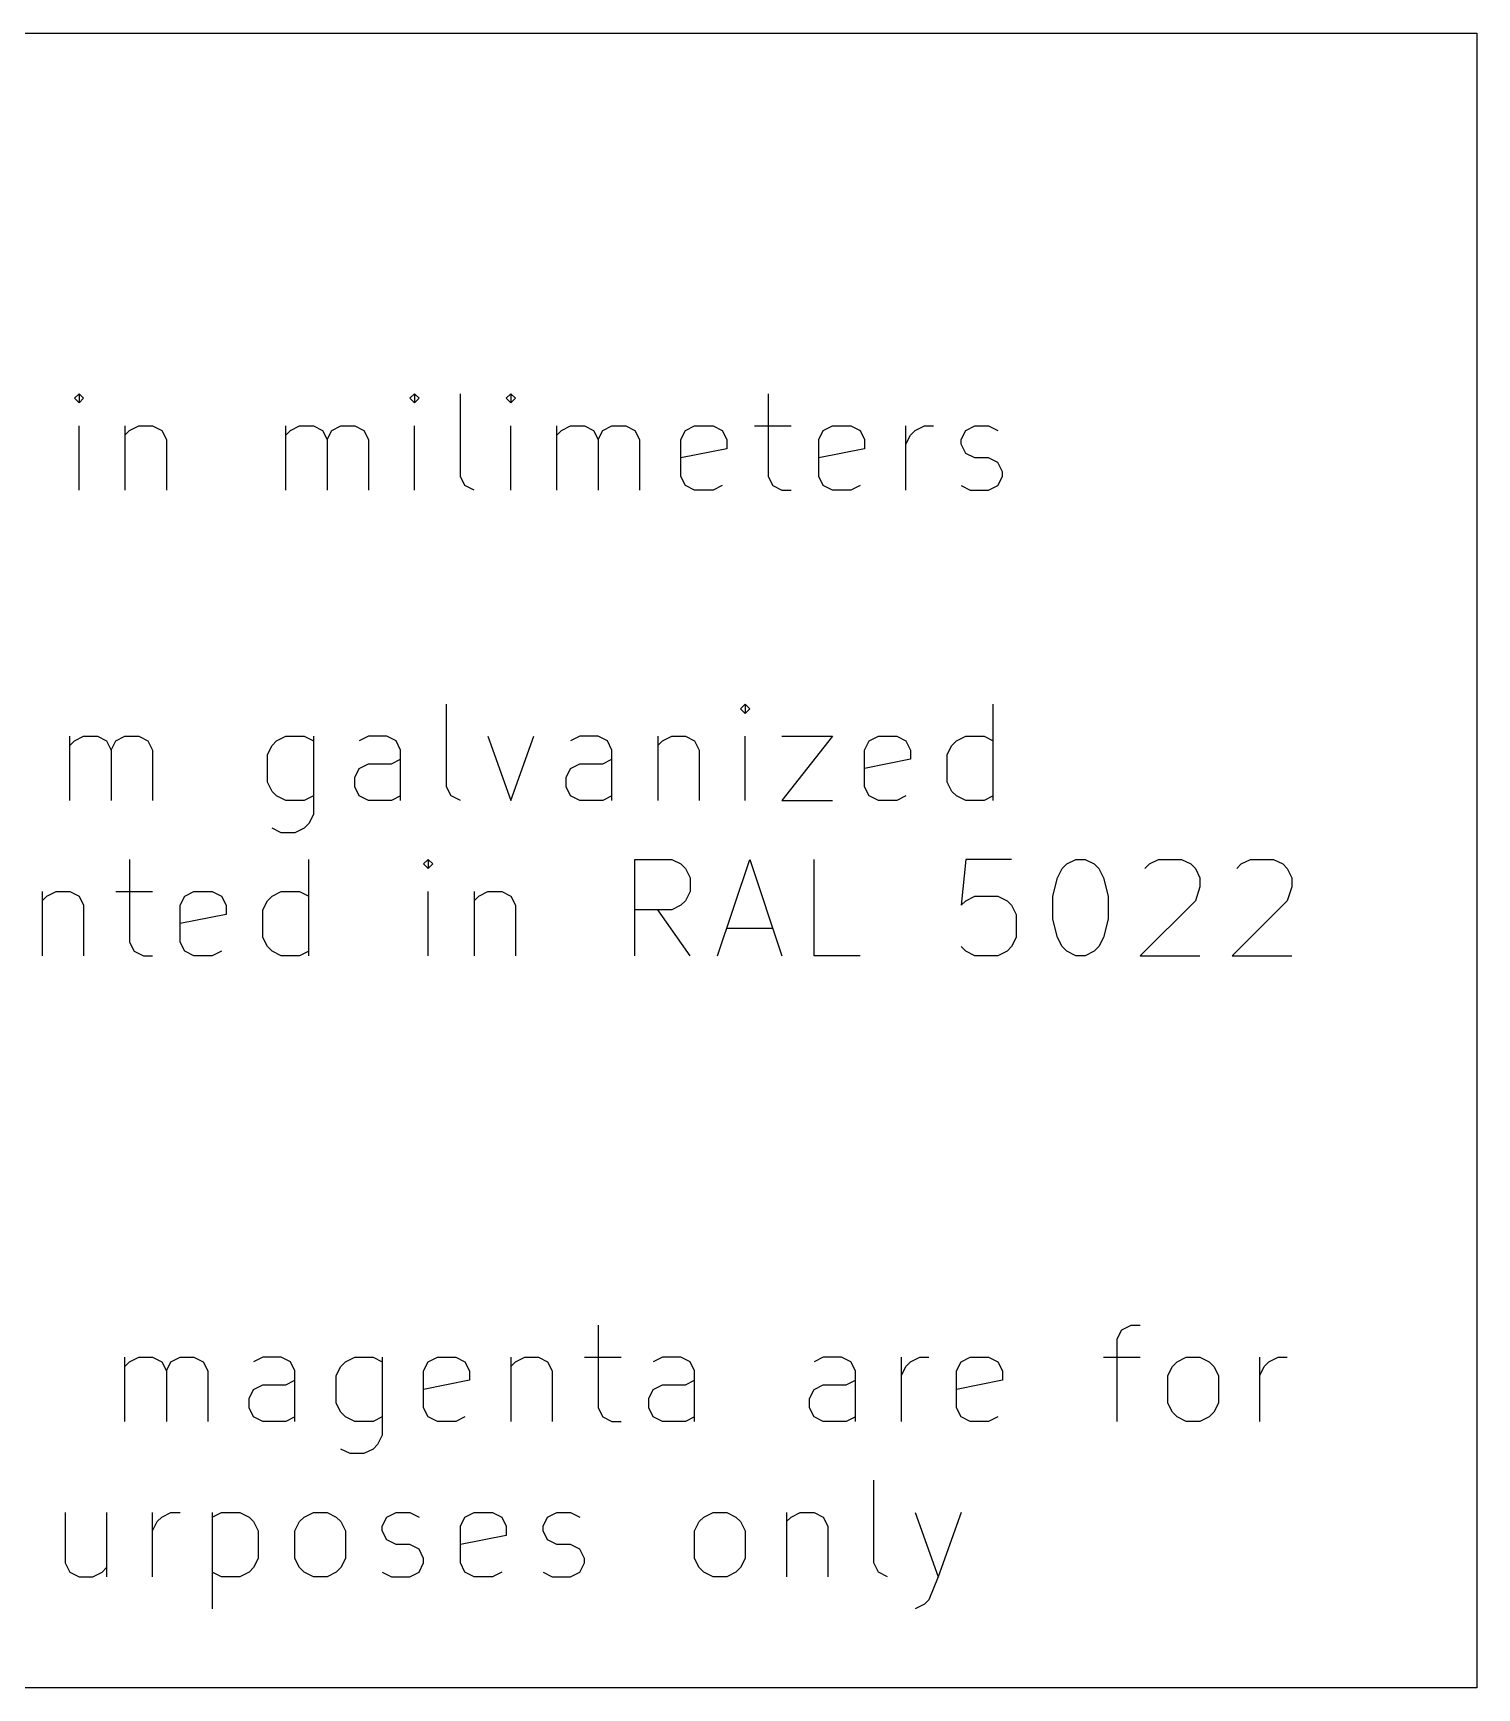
# Model space of a CAD drawing. Extents: x 111 to 500, y -217 to 4.
# Drawn here: x 135.19 to 165.12, y -41.77 to -7.45 of the extents above; entities that cross this region are included whole.
import ezdxf

# ---------------------------------------------------------------- set-up
doc = ezdxf.new("R2010")
doc.units = 0
doc.layers.add('BLACK', color=7, linetype='CONTINUOUS')

msp = doc.modelspace()

# ---------------------------------------------------------------- linework, layer by layer
at = {"layer": 'BLACK', "linetype": 'CONTINUOUS'}
for p, q in [((111, -7.45), (165.125, -7.45)), ((165.125, -7.45), (165.125, -41.775)), ((136.146425, -14.929714), (136.051187, -15.024952)), ((136.051187, -15.024952), (136.146425, -15.12019)), ((136.241663, -15.024952), (136.146425, -14.929714)), ((136.146425, -14.929714), (136.146425, -15.12019)), ((136.146425, -15.12019), (136.241663, -15.024952)), ((143.098807, -14.929714), (143.003569, -15.024952)), ((143.003569, -15.024952), (143.098807, -15.12019)), ((143.194045, -15.024952), (143.098807, -14.929714)), ((143.098807, -14.929714), (143.098807, -15.12019)), ((143.098807, -15.12019), (143.194045, -15.024952)), ((144.051188, -16.643999), (144.051188, -14.929714)), ((145.098807, -14.929714), (145.003569, -15.024952)), ((145.003569, -15.024952), (145.098807, -15.12019)), ((145.194045, -15.024952), (145.098807, -14.929714)), ((145.098807, -14.929714), (145.098807, -15.12019)), ((145.098807, -15.12019), (145.194045, -15.024952)), ((150.432141, -14.929714), (150.432141, -16.643999)), ((136.146425, -16.929714), (136.146425, -15.59638)), ((137.098806, -15.59638), (137.098806, -16.929714)), ((137.098806, -15.786856), (137.194044, -15.691618)), ((137.194044, -15.691618), (137.38452, -15.59638)), ((137.38452, -15.59638), (137.670235, -15.59638)), ((137.670235, -15.59638), (137.860711, -15.691618)), ((137.860711, -15.691618), (137.955949, -15.882095)), ((140.43214, -16.929714), (140.43214, -15.59638)), ((140.43214, -15.786856), (140.527378, -15.691618)), ((140.527378, -15.691618), (140.717854, -15.59638)), ((140.717854, -15.59638), (141.003569, -15.59638)), ((141.003569, -15.59638), (141.194045, -15.691618)), ((141.194045, -15.691618), (141.289283, -15.882095)), ((141.289283, -15.882095), (141.384521, -15.691618)), ((141.384521, -15.691618), (141.574997, -15.59638)), ((141.574997, -15.59638), (141.860711, -15.59638)), ((141.860711, -15.59638), (142.051188, -15.691618)), ((142.051188, -15.691618), (142.146426, -15.882095)), ((143.098807, -16.929714), (143.098807, -15.59638)), ((145.098807, -16.929714), (145.098807, -15.59638)), ((146.051188, -16.929714), (146.051188, -15.59638)), ((146.051188, -15.786856), (146.146426, -15.691618)), ((146.146426, -15.691618), (146.336902, -15.59638)), ((146.336902, -15.59638), (146.622617, -15.59638)), ((146.622617, -15.59638), (146.813093, -15.691618)), ((146.813093, -15.691618), (146.908331, -15.882095)), ((146.908331, -15.882095), (147.003569, -15.691618)), ((147.003569, -15.691618), (147.194045, -15.59638)), ((147.194045, -15.59638), (147.479759, -15.59638)), ((147.479759, -15.59638), (147.670236, -15.691618)), ((147.670236, -15.691618), (147.765474, -15.882095)), ((148.622617, -15.882095), (148.717855, -15.691618)), ((148.717855, -15.691618), (148.908331, -15.59638)), ((148.908331, -15.59638), (149.289284, -15.59638)), ((149.289284, -15.59638), (149.47976, -15.691618)), ((149.47976, -15.691618), (149.574998, -15.882095)), ((150.146427, -15.59638), (150.908331, -15.59638)), ((151.47976, -15.882095), (151.574998, -15.691618)), ((151.574998, -15.691618), (151.765474, -15.59638)), ((151.765474, -15.59638), (152.146427, -15.59638)), ((152.146427, -15.59638), (152.336903, -15.691618)), ((152.336903, -15.691618), (152.432141, -15.882095)), ((153.289284, -16.929714), (153.289284, -15.59638)), ((153.289284, -15.977333), (153.384522, -15.786856)), ((153.384522, -15.786856), (153.47976, -15.691618)), ((153.47976, -15.691618), (153.670236, -15.59638)), ((153.670236, -15.59638), (153.860713, -15.59638)), ((154.432141, -15.882095), (154.527379, -15.691618)), ((154.527379, -15.691618), (154.717855, -15.59638)), ((154.717855, -15.59638), (155.003569, -15.59638)), ((155.003569, -15.59638), (155.194046, -15.691618)), ((137.955949, -15.882095), (137.955949, -16.929714)), ((141.289283, -15.882095), (141.289283, -16.929714)), ((142.146426, -15.882095), (142.146426, -16.929714)), ((146.908331, -15.882095), (146.908331, -16.929714)), ((147.765474, -15.882095), (147.765474, -16.929714)), ((148.622617, -16.643999), (148.622617, -15.882095)), ((149.574998, -16.072571), (148.622617, -16.263047)), ((149.574998, -15.882095), (149.574998, -16.072571)), ((151.47976, -16.643999), (151.47976, -15.882095)), ((152.432141, -16.072571), (151.47976, -16.263047)), ((152.432141, -15.882095), (152.432141, -16.072571)), ((154.432141, -15.977333), (154.432141, -15.882095)), ((154.527379, -16.167809), (154.432141, -15.977333)), ((154.717855, -16.263047), (154.527379, -16.167809)), ((155.003569, -16.263047), (154.717855, -16.263047)), ((155.194046, -16.358285), (155.003569, -16.263047)), ((155.289284, -16.548761), (155.194046, -16.358285)), ((144.146426, -16.834476), (144.051188, -16.643999)), ((148.717855, -16.834476), (148.622617, -16.643999)), ((150.432141, -16.643999), (150.527379, -16.834476)), ((151.574998, -16.834476), (151.47976, -16.643999)), ((155.194046, -16.834476), (155.289284, -16.643999)), ((155.289284, -16.643999), (155.289284, -16.548761)), ((144.336902, -16.929714), (144.146426, -16.834476)), ((148.908331, -16.929714), (148.717855, -16.834476)), ((149.289284, -16.929714), (148.908331, -16.929714)), ((149.47976, -16.834476), (149.289284, -16.929714)), ((150.527379, -16.834476), (150.717855, -16.929714)), ((150.717855, -16.929714), (150.908331, -16.929714)), ((151.765474, -16.929714), (151.574998, -16.834476)), ((152.146427, -16.929714), (151.765474, -16.929714)), ((152.336903, -16.834476), (152.146427, -16.929714)), ((154.432141, -16.834476), (154.622617, -16.929714)), ((154.622617, -16.929714), (155.003569, -16.929714)), ((155.003569, -16.929714), (155.194046, -16.834476)), ((143.765472, -23.083775), (143.765472, -21.36949)), ((149.955949, -21.36949), (149.860711, -21.464728)), ((149.860711, -21.464728), (149.955949, -21.559966)), ((150.051187, -21.464728), (149.955949, -21.36949)), ((149.955949, -21.36949), (149.955949, -21.559966)), ((149.955949, -21.559966), (150.051187, -21.464728)), ((155.098807, -23.36949), (155.098807, -21.36949)), ((135.955947, -23.36949), (135.955947, -22.036156)), ((135.955947, -22.226632), (136.051185, -22.131394)), ((136.051185, -22.131394), (136.241661, -22.036156)), ((136.241661, -22.036156), (136.527376, -22.036156)), ((136.527376, -22.036156), (136.717852, -22.131394)), ((136.717852, -22.131394), (136.81309, -22.321871)), ((136.81309, -22.321871), (136.908328, -22.131394)), ((136.908328, -22.131394), (137.098804, -22.036156)), ((137.098804, -22.036156), (137.384518, -22.036156)), ((137.384518, -22.036156), (137.574995, -22.131394)), ((137.574995, -22.131394), (137.670233, -22.321871)), ((140.051186, -22.417109), (140.146424, -22.226632)), ((140.146424, -22.226632), (140.241662, -22.131394)), ((140.241662, -22.131394), (140.432138, -22.036156)), ((140.432138, -22.036156), (140.813091, -22.036156)), ((140.813091, -22.036156), (141.003567, -22.131394)), ((141.003567, -22.036156), (141.003567, -23.655204)), ((142.146424, -22.036156), (141.955948, -22.131394)), ((142.527377, -22.036156), (142.146424, -22.036156)), ((142.717853, -22.131394), (142.527377, -22.036156)), ((142.813091, -22.321871), (142.717853, -22.131394)), ((144.622615, -22.036156), (145.098805, -23.36949)), ((145.098805, -23.36949), (145.574996, -22.036156)), ((146.527377, -22.036156), (146.336901, -22.131394)), ((146.90833, -22.036156), (146.527377, -22.036156)), ((147.098806, -22.131394), (146.90833, -22.036156)), ((147.194044, -22.321871), (147.098806, -22.131394)), ((148.146425, -22.036156), (148.146425, -23.36949)), ((148.146425, -22.226632), (148.241663, -22.131394)), ((148.241663, -22.131394), (148.432139, -22.036156)), ((148.432139, -22.036156), (148.717854, -22.036156)), ((148.717854, -22.036156), (148.90833, -22.131394)), ((148.90833, -22.131394), (149.003568, -22.321871)), ((149.955949, -23.36949), (149.955949, -22.036156)), ((150.717854, -22.036156), (151.765473, -22.036156)), ((151.765473, -22.036156), (150.717854, -23.36949)), ((152.43214, -22.321871), (152.527378, -22.131394)), ((152.527378, -22.131394), (152.717854, -22.036156)), ((152.717854, -22.036156), (153.098807, -22.036156)), ((153.098807, -22.036156), (153.289283, -22.131394)), ((153.289283, -22.131394), (153.384521, -22.321871)), ((154.146426, -22.417109), (154.241664, -22.226632)), ((154.241664, -22.226632), (154.336902, -22.131394)), ((154.336902, -22.131394), (154.527378, -22.036156)), ((154.527378, -22.036156), (154.908331, -22.036156)), ((154.908331, -22.036156), (155.098807, -22.131394)), ((136.81309, -22.321871), (136.81309, -23.36949)), ((137.670233, -22.321871), (137.670233, -23.36949)), ((140.051186, -22.988537), (140.051186, -22.417109)), ((141.955948, -22.702823), (142.146424, -22.607585)), ((142.146424, -22.607585), (142.622615, -22.607585)), ((142.622615, -22.607585), (142.813091, -22.512347)), ((142.813091, -23.36949), (142.813091, -22.321871)), ((146.336901, -22.702823), (146.527377, -22.607585)), ((146.527377, -22.607585), (147.003568, -22.607585)), ((147.003568, -22.607585), (147.194044, -22.512347)), ((147.194044, -23.36949), (147.194044, -22.321871)), ((149.003568, -22.321871), (149.003568, -23.36949)), ((152.43214, -23.083775), (152.43214, -22.321871)), ((153.384521, -22.512347), (152.43214, -22.702823)), ((153.384521, -22.321871), (153.384521, -22.512347)), ((154.146426, -22.988537), (154.146426, -22.417109)), ((140.146424, -23.179013), (140.051186, -22.988537)), ((141.86071, -22.893299), (141.955948, -22.702823)), ((141.86071, -23.083775), (141.86071, -22.893299)), ((146.241663, -22.893299), (146.336901, -22.702823)), ((146.241663, -23.083775), (146.241663, -22.893299)), ((154.241664, -23.179013), (154.146426, -22.988537)), ((140.241662, -23.274252), (140.146424, -23.179013)), ((140.432138, -23.36949), (140.241662, -23.274252)), ((141.003567, -23.274252), (140.813091, -23.36949)), ((141.955948, -23.274252), (141.86071, -23.083775)), ((142.146424, -23.36949), (141.955948, -23.274252)), ((142.813091, -23.274252), (142.622615, -23.36949)), ((143.86071, -23.274252), (143.765472, -23.083775)), ((144.051186, -23.36949), (143.86071, -23.274252)), ((146.336901, -23.274252), (146.241663, -23.083775)), ((146.527377, -23.36949), (146.336901, -23.274252)), ((147.194044, -23.274252), (147.003568, -23.36949)), ((152.527378, -23.274252), (152.43214, -23.083775)), ((152.717854, -23.36949), (152.527378, -23.274252)), ((153.289283, -23.274252), (153.098807, -23.36949)), ((154.336902, -23.274252), (154.241664, -23.179013)), ((154.527378, -23.36949), (154.336902, -23.274252)), ((155.098807, -23.274252), (154.908331, -23.36949)), ((140.813091, -23.36949), (140.432138, -23.36949)), ((141.003567, -23.655204), (140.908329, -23.84568)), ((142.622615, -23.36949), (142.146424, -23.36949)), ((147.003568, -23.36949), (146.527377, -23.36949)), ((150.717854, -23.36949), (151.765473, -23.36949)), ((153.098807, -23.36949), (152.717854, -23.36949)), ((154.908331, -23.36949), (154.527378, -23.36949)), ((140.3369, -24.036156), (140.146424, -23.940918)), ((140.813091, -23.940918), (140.622614, -24.036156)), ((140.908329, -23.84568), (140.813091, -23.940918)), ((140.622614, -24.036156), (140.3369, -24.036156)), ((137.194044, -24.589378), (137.194044, -26.303663)), ((140.90833, -26.589378), (140.90833, -24.589378)), ((143.384521, -24.589378), (143.289283, -24.684616)), ((143.289283, -24.684616), (143.384521, -24.779854)), ((143.479759, -24.684616), (143.384521, -24.589378)), ((143.384521, -24.589378), (143.384521, -24.779854)), ((143.384521, -24.779854), (143.479759, -24.684616)), ((147.670236, -26.589378), (147.670236, -24.589378)), ((147.670236, -24.589378), (148.432141, -24.589378)), ((148.432141, -24.589378), (148.622617, -24.684616)), ((148.622617, -24.684616), (148.717855, -24.779854)), ((149.384522, -26.589378), (150.051188, -24.589378)), ((150.051188, -24.589378), (150.717855, -26.589378)), ((151.384522, -26.589378), (151.384522, -24.589378)), ((154.52738, -24.589378), (154.432142, -25.541759)), ((155.479761, -24.589378), (154.52738, -24.589378)), ((156.52738, -24.779854), (156.622618, -24.684616)), ((156.622618, -24.684616), (156.813094, -24.589378)), ((156.813094, -24.589378), (157.003571, -24.589378)), ((157.003571, -24.589378), (157.194047, -24.684616)), ((157.194047, -24.684616), (157.289285, -24.779854)), ((158.241666, -24.779854), (158.336904, -24.684616)), ((158.336904, -24.684616), (158.52738, -24.589378)), ((158.52738, -24.589378), (159.003571, -24.589378)), ((159.003571, -24.589378), (159.194047, -24.684616)), ((159.194047, -24.684616), (159.289285, -24.779854)), ((160.146428, -24.779854), (160.241666, -24.684616)), ((160.241666, -24.684616), (160.432142, -24.589378)), ((160.432142, -24.589378), (160.908333, -24.589378)), ((160.908333, -24.589378), (161.098809, -24.684616)), ((161.098809, -24.684616), (161.194047, -24.779854)), ((148.717855, -24.779854), (148.813093, -24.97033)), ((148.813093, -24.97033), (148.813093, -25.256044)), ((156.336904, -25.351282), (156.432142, -24.97033)), ((156.432142, -24.97033), (156.52738, -24.779854)), ((157.289285, -24.779854), (157.384523, -24.97033)), ((157.384523, -24.97033), (157.479761, -25.351282)), ((159.289285, -24.779854), (159.384523, -24.97033)), ((159.384523, -24.97033), (159.384523, -25.160806)), ((161.194047, -24.779854), (161.289285, -24.97033)), ((161.289285, -24.97033), (161.289285, -25.160806)), ((135.38452, -25.256044), (135.38452, -26.589378)), ((135.38452, -25.44652), (135.479758, -25.351282)), ((135.479758, -25.351282), (135.670234, -25.256044)), ((135.670234, -25.256044), (135.955949, -25.256044)), ((135.955949, -25.256044), (136.146425, -25.351282)), ((136.146425, -25.351282), (136.241663, -25.541759)), ((136.90833, -25.256044), (137.670234, -25.256044)), ((138.241663, -25.541759), (138.336901, -25.351282)), ((138.336901, -25.351282), (138.527377, -25.256044)), ((138.527377, -25.256044), (138.90833, -25.256044)), ((138.90833, -25.256044), (139.098806, -25.351282)), ((139.098806, -25.351282), (139.194044, -25.541759)), ((140.051187, -25.44652), (140.146425, -25.351282)), ((140.146425, -25.351282), (140.336901, -25.256044)), ((140.336901, -25.256044), (140.717854, -25.256044)), ((140.717854, -25.256044), (140.90833, -25.351282)), ((143.384521, -26.589378), (143.384521, -25.256044)), ((144.336902, -25.256044), (144.336902, -26.589378)), ((144.336902, -25.44652), (144.43214, -25.351282)), ((144.43214, -25.351282), (144.622616, -25.256044)), ((144.622616, -25.256044), (144.908331, -25.256044)), ((144.908331, -25.256044), (145.098807, -25.351282)), ((145.098807, -25.351282), (145.194045, -25.541759)), ((148.813093, -25.256044), (148.717855, -25.44652)), ((154.52738, -25.44652), (154.717856, -25.351282)), ((154.717856, -25.351282), (155.194047, -25.351282)), ((155.194047, -25.351282), (155.384523, -25.44652)), ((156.336904, -25.827473), (156.336904, -25.351282)), ((157.479761, -25.351282), (157.479761, -25.827473)), ((159.384523, -25.160806), (159.289285, -25.44652)), ((161.289285, -25.160806), (161.194047, -25.44652)), ((136.241663, -25.541759), (136.241663, -26.589378)), ((138.241663, -26.303663), (138.241663, -25.541759)), ((139.194044, -25.732235), (138.241663, -25.922711)), ((139.194044, -25.541759), (139.194044, -25.732235)), ((139.955949, -25.636997), (140.051187, -25.44652)), ((139.955949, -26.208425), (139.955949, -25.636997)), ((145.194045, -25.541759), (145.194045, -26.589378)), ((148.432141, -25.636997), (147.670236, -25.636997)), ((148.813093, -26.589378), (148.146426, -25.636997)), ((148.622617, -25.541759), (148.432141, -25.636997)), ((148.717855, -25.44652), (148.622617, -25.541759)), ((154.432142, -25.541759), (154.52738, -25.44652)), ((155.384523, -25.44652), (155.479761, -25.541759)), ((155.479761, -25.541759), (155.574999, -25.732235)), ((155.574999, -25.732235), (155.574999, -26.208425)), ((159.289285, -25.44652), (158.146428, -26.589378)), ((161.194047, -25.44652), (160.05119, -26.589378)), ((149.574998, -26.017949), (150.527379, -26.017949)), ((156.432142, -26.208425), (156.336904, -25.827473)), ((157.479761, -25.827473), (157.384523, -26.208425)), ((137.194044, -26.303663), (137.289282, -26.49414)), ((138.336901, -26.49414), (138.241663, -26.303663)), ((140.051187, -26.398901), (139.955949, -26.208425)), ((140.146425, -26.49414), (140.051187, -26.398901)), ((154.52738, -26.49414), (154.432142, -26.398901)), ((155.479761, -26.398901), (155.384523, -26.49414)), ((155.574999, -26.208425), (155.479761, -26.398901)), ((156.52738, -26.398901), (156.432142, -26.208425)), ((156.622618, -26.49414), (156.52738, -26.398901)), ((157.289285, -26.398901), (157.194047, -26.49414)), ((157.384523, -26.208425), (157.289285, -26.398901)), ((137.289282, -26.49414), (137.479758, -26.589378)), ((137.479758, -26.589378), (137.670234, -26.589378)), ((138.527377, -26.589378), (138.336901, -26.49414)), ((138.90833, -26.589378), (138.527377, -26.589378)), ((139.098806, -26.49414), (138.90833, -26.589378)), ((140.336901, -26.589378), (140.146425, -26.49414)), ((140.717854, -26.589378), (140.336901, -26.589378)), ((140.90833, -26.49414), (140.717854, -26.589378)), ((152.336903, -26.589378), (151.384522, -26.589378)), ((154.717856, -26.589378), (154.52738, -26.49414)), ((155.194047, -26.589378), (154.717856, -26.589378)), ((155.384523, -26.49414), (155.194047, -26.589378)), ((156.813094, -26.589378), (156.622618, -26.49414)), ((157.003571, -26.589378), (156.813094, -26.589378)), ((157.194047, -26.49414), (157.003571, -26.589378)), ((158.146428, -26.589378), (159.384523, -26.589378)), ((160.05119, -26.589378), (161.289285, -26.589378)), ((146.908331, -34.249042), (146.908331, -35.963327)), ((157.765475, -34.34428), (157.955951, -34.249042)), ((157.955951, -34.249042), (158.146427, -34.249042)), ((157.670237, -34.534756), (157.765475, -34.34428)), ((157.670237, -36.249042), (157.670237, -34.534756)), ((137.098806, -36.249042), (137.098806, -34.915708)), ((137.098806, -35.106184), (137.194044, -35.010946)), ((137.194044, -35.010946), (137.38452, -34.915708)), ((137.38452, -34.915708), (137.670235, -34.915708)), ((137.670235, -34.915708), (137.860711, -35.010946)), ((137.860711, -35.010946), (137.955949, -35.201423)), ((137.955949, -35.201423), (138.051187, -35.010946)), ((138.051187, -35.010946), (138.241663, -34.915708)), ((138.241663, -34.915708), (138.527377, -34.915708)), ((138.527377, -34.915708), (138.717854, -35.010946)), ((138.717854, -35.010946), (138.813092, -35.201423)), ((139.955949, -34.915708), (139.765473, -35.010946)), ((140.336902, -34.915708), (139.955949, -34.915708)), ((140.527378, -35.010946), (140.336902, -34.915708)), ((140.622616, -35.201423), (140.527378, -35.010946)), ((141.574997, -35.106184), (141.670235, -35.010946)), ((141.670235, -35.010946), (141.860711, -34.915708)), ((141.860711, -34.915708), (142.241664, -34.915708)), ((142.241664, -34.915708), (142.43214, -35.010946)), ((142.43214, -34.915708), (142.43214, -36.534756)), ((143.289283, -35.201423), (143.384521, -35.010946)), ((143.384521, -35.010946), (143.574997, -34.915708)), ((143.574997, -34.915708), (143.95595, -34.915708)), ((143.95595, -34.915708), (144.146426, -35.010946)), ((144.146426, -35.010946), (144.241664, -35.201423)), ((145.098807, -34.915708), (145.098807, -36.249042)), ((145.098807, -35.106184), (145.194045, -35.010946)), ((145.194045, -35.010946), (145.384521, -34.915708)), ((145.384521, -34.915708), (145.670236, -34.915708)), ((145.670236, -34.915708), (145.860712, -35.010946)), ((145.860712, -35.010946), (145.95595, -35.201423)), ((146.622617, -34.915708), (147.384521, -34.915708)), ((148.241664, -34.915708), (148.051188, -35.010946)), ((148.622617, -34.915708), (148.241664, -34.915708)), ((148.813093, -35.010946), (148.622617, -34.915708)), ((148.908331, -35.201423), (148.813093, -35.010946)), ((151.574998, -34.915708), (151.384522, -35.010946)), ((151.955951, -34.915708), (151.574998, -34.915708)), ((152.146427, -35.010946), (151.955951, -34.915708)), ((152.241665, -35.201423), (152.146427, -35.010946)), ((153.194046, -36.249042), (153.194046, -34.915708)), ((153.289284, -35.106184), (153.384522, -35.010946)), ((153.384522, -35.010946), (153.574998, -34.915708)), ((153.574998, -34.915708), (153.765475, -34.915708)), ((154.336903, -35.201423), (154.432141, -35.010946)), ((154.432141, -35.010946), (154.622617, -34.915708)), ((154.622617, -34.915708), (155.00357, -34.915708)), ((155.00357, -34.915708), (155.194046, -35.010946)), ((155.194046, -35.010946), (155.289284, -35.201423)), ((157.384523, -34.915708), (158.146427, -34.915708)), ((158.813094, -35.106184), (158.908332, -35.010946)), ((158.908332, -35.010946), (159.098808, -34.915708)), ((159.098808, -34.915708), (159.384523, -34.915708)), ((159.384523, -34.915708), (159.574999, -35.010946)), ((159.574999, -35.010946), (159.670237, -35.106184)), ((160.622618, -36.249042), (160.622618, -34.915708)), ((160.717856, -35.106184), (160.813094, -35.010946)), ((160.813094, -35.010946), (161.00357, -34.915708)), ((161.00357, -34.915708), (161.194047, -34.915708)), ((137.955949, -35.201423), (137.955949, -36.249042)), ((138.813092, -35.201423), (138.813092, -36.249042)), ((140.622616, -36.249042), (140.622616, -35.201423)), ((141.479759, -35.296661), (141.574997, -35.106184)), ((141.479759, -35.868089), (141.479759, -35.296661)), ((143.289283, -35.963327), (143.289283, -35.201423)), ((144.241664, -35.201423), (144.241664, -35.391899)), ((145.95595, -35.201423), (145.95595, -36.249042)), ((148.908331, -36.249042), (148.908331, -35.201423)), ((152.241665, -36.249042), (152.241665, -35.201423)), ((153.194046, -35.296661), (153.289284, -35.106184)), ((154.336903, -35.963327), (154.336903, -35.201423)), ((155.289284, -35.201423), (155.289284, -35.391899)), ((158.717856, -35.296661), (158.813094, -35.106184)), ((158.717856, -35.868089), (158.717856, -35.296661)), ((159.670237, -35.106184), (159.765475, -35.296661)), ((159.765475, -35.296661), (159.765475, -35.868089)), ((160.622618, -35.296661), (160.717856, -35.106184)), ((139.670235, -35.772851), (139.765473, -35.582375)), ((139.765473, -35.582375), (139.955949, -35.487137)), ((139.955949, -35.487137), (140.43214, -35.487137)), ((140.43214, -35.487137), (140.622616, -35.391899)), ((144.241664, -35.391899), (143.289283, -35.582375)), ((147.95595, -35.772851), (148.051188, -35.582375)), ((148.051188, -35.582375), (148.241664, -35.487137)), ((148.241664, -35.487137), (148.717855, -35.487137)), ((148.717855, -35.487137), (148.908331, -35.391899)), ((151.289284, -35.772851), (151.384522, -35.582375)), ((151.384522, -35.582375), (151.574998, -35.487137)), ((151.574998, -35.487137), (152.051189, -35.487137)), ((152.051189, -35.487137), (152.241665, -35.391899)), ((155.289284, -35.391899), (154.336903, -35.582375)), ((139.670235, -35.963327), (139.670235, -35.772851)), ((139.765473, -36.153804), (139.670235, -35.963327)), ((141.574997, -36.058565), (141.479759, -35.868089)), ((143.384521, -36.153804), (143.289283, -35.963327)), ((146.908331, -35.963327), (147.003569, -36.153804)), ((147.95595, -35.963327), (147.95595, -35.772851)), ((148.051188, -36.153804), (147.95595, -35.963327)), ((151.289284, -35.963327), (151.289284, -35.772851)), ((151.384522, -36.153804), (151.289284, -35.963327)), ((154.432141, -36.153804), (154.336903, -35.963327)), ((158.813094, -36.058565), (158.717856, -35.868089)), ((159.765475, -35.868089), (159.670237, -36.058565)), ((139.955949, -36.249042), (139.765473, -36.153804)), ((140.43214, -36.249042), (139.955949, -36.249042)), ((140.622616, -36.153804), (140.43214, -36.249042)), ((141.670235, -36.153804), (141.574997, -36.058565)), ((141.860711, -36.249042), (141.670235, -36.153804)), ((142.241664, -36.249042), (141.860711, -36.249042)), ((142.43214, -36.153804), (142.241664, -36.249042)), ((143.574997, -36.249042), (143.384521, -36.153804)), ((143.95595, -36.249042), (143.574997, -36.249042)), ((144.146426, -36.153804), (143.95595, -36.249042)), ((147.003569, -36.153804), (147.194045, -36.249042)), ((147.194045, -36.249042), (147.384521, -36.249042)), ((148.241664, -36.249042), (148.051188, -36.153804)), ((148.717855, -36.249042), (148.241664, -36.249042)), ((148.908331, -36.153804), (148.717855, -36.249042)), ((151.574998, -36.249042), (151.384522, -36.153804)), ((152.051189, -36.249042), (151.574998, -36.249042)), ((152.241665, -36.153804), (152.051189, -36.249042)), ((154.622617, -36.249042), (154.432141, -36.153804)), ((155.00357, -36.249042), (154.622617, -36.249042)), ((155.194046, -36.153804), (155.00357, -36.249042)), ((158.908332, -36.153804), (158.813094, -36.058565)), ((159.098808, -36.249042), (158.908332, -36.153804)), ((159.384523, -36.249042), (159.098808, -36.249042)), ((159.574999, -36.153804), (159.384523, -36.249042)), ((159.670237, -36.058565), (159.574999, -36.153804)), ((142.336902, -36.725232), (142.241664, -36.82047)), ((142.43214, -36.534756), (142.336902, -36.725232)), ((141.765473, -36.915708), (141.574997, -36.82047)), ((142.051187, -36.915708), (141.765473, -36.915708)), ((142.241664, -36.82047), (142.051187, -36.915708)), ((152.622616, -39.183215), (152.622616, -37.46893)), ((135.860709, -38.135596), (135.860709, -39.183215)), ((136.717852, -38.135596), (136.717852, -39.46893)), ((137.670233, -39.46893), (137.670233, -38.135596)), ((137.670233, -38.516549), (137.765471, -38.326072)), ((137.765471, -38.326072), (137.860709, -38.230834)), ((137.860709, -38.230834), (138.051185, -38.135596)), ((138.051185, -38.135596), (138.241662, -38.135596)), ((138.908328, -38.135596), (138.908328, -40.135596)), ((138.908328, -38.230834), (139.098804, -38.135596)), ((139.098804, -38.135596), (139.479757, -38.135596)), ((139.479757, -38.135596), (139.670233, -38.230834)), ((139.670233, -38.230834), (139.765471, -38.326072)), ((139.765471, -38.326072), (139.860709, -38.516549)), ((140.622614, -38.516549), (140.717852, -38.326072)), ((140.717852, -38.326072), (140.81309, -38.230834)), ((140.81309, -38.230834), (141.003566, -38.135596)), ((141.003566, -38.135596), (141.289281, -38.135596)), ((141.289281, -38.135596), (141.479757, -38.230834)), ((141.479757, -38.230834), (141.574995, -38.326072)), ((141.574995, -38.326072), (141.670233, -38.516549)), ((142.432138, -38.421311), (142.527376, -38.230834)), ((142.432138, -38.516549), (142.432138, -38.421311)), ((142.527376, -38.230834), (142.717852, -38.135596)), ((142.717852, -38.135596), (143.003566, -38.135596)), ((143.003566, -38.135596), (143.194043, -38.230834)), ((144.051186, -38.421311), (144.146424, -38.230834)), ((144.051186, -39.183215), (144.051186, -38.421311)), ((144.146424, -38.230834), (144.3369, -38.135596)), ((144.3369, -38.135596), (144.717853, -38.135596)), ((144.717853, -38.135596), (144.908329, -38.230834)), ((144.908329, -38.230834), (145.003567, -38.421311)), ((145.003567, -38.421311), (145.003567, -38.611787)), ((145.765472, -38.421311), (145.86071, -38.230834)), ((145.765472, -38.516549), (145.765472, -38.421311)), ((145.86071, -38.230834), (146.051186, -38.135596)), ((146.051186, -38.135596), (146.3369, -38.135596)), ((146.3369, -38.135596), (146.527377, -38.230834)), ((148.90833, -38.516549), (149.003568, -38.326072)), ((149.003568, -38.326072), (149.098806, -38.230834)), ((149.098806, -38.230834), (149.289282, -38.135596)), ((149.289282, -38.135596), (149.574997, -38.135596)), ((149.574997, -38.135596), (149.765473, -38.230834)), ((149.765473, -38.230834), (149.860711, -38.326072)), ((149.860711, -38.326072), (149.955949, -38.516549)), ((150.813092, -38.135596), (150.813092, -39.46893)), ((150.813092, -38.326072), (150.90833, -38.230834)), ((150.90833, -38.230834), (151.098806, -38.135596)), ((151.098806, -38.135596), (151.384521, -38.135596)), ((151.384521, -38.135596), (151.574997, -38.230834)), ((151.574997, -38.230834), (151.670235, -38.421311)), ((151.670235, -38.421311), (151.670235, -39.46893)), ((153.479759, -38.135596), (153.955949, -39.46893)), ((154.43214, -38.135596), (153.955949, -39.46893)), ((139.860709, -38.516549), (139.860709, -39.087977)), ((140.622614, -39.087977), (140.622614, -38.516549)), ((141.670233, -38.516549), (141.670233, -39.087977)), ((142.527376, -38.707025), (142.432138, -38.516549)), ((142.717852, -38.802263), (142.527376, -38.707025)), ((145.003567, -38.611787), (144.051186, -38.802263)), ((145.86071, -38.707025), (145.765472, -38.516549)), ((146.051186, -38.802263), (145.86071, -38.707025)), ((148.90833, -39.087977), (148.90833, -38.516549)), ((149.955949, -38.516549), (149.955949, -39.087977)), ((139.860709, -39.087977), (139.765471, -39.278453)), ((140.717852, -39.278453), (140.622614, -39.087977)), ((141.670233, -39.087977), (141.574995, -39.278453)), ((143.003566, -38.802263), (142.717852, -38.802263)), ((143.194043, -38.897501), (143.003566, -38.802263)), ((143.289281, -39.087977), (143.194043, -38.897501)), ((143.289281, -39.183215), (143.289281, -39.087977)), ((146.3369, -38.802263), (146.051186, -38.802263)), ((146.527377, -38.897501), (146.3369, -38.802263)), ((146.622615, -39.087977), (146.527377, -38.897501)), ((146.622615, -39.183215), (146.622615, -39.087977)), ((149.003568, -39.278453), (148.90833, -39.087977)), ((149.955949, -39.087977), (149.860711, -39.278453)), ((135.860709, -39.183215), (135.955947, -39.373692)), ((135.955947, -39.373692), (136.146423, -39.46893)), ((136.146423, -39.46893), (136.432138, -39.46893)), ((136.432138, -39.46893), (136.622614, -39.373692)), ((136.622614, -39.373692), (136.717852, -39.278453)), ((139.098804, -39.46893), (138.908328, -39.373692)), ((139.479757, -39.46893), (139.098804, -39.46893)), ((139.670233, -39.373692), (139.479757, -39.46893)), ((139.765471, -39.278453), (139.670233, -39.373692)), ((140.81309, -39.373692), (140.717852, -39.278453)), ((141.003566, -39.46893), (140.81309, -39.373692)), ((141.289281, -39.46893), (141.003566, -39.46893)), ((141.479757, -39.373692), (141.289281, -39.46893)), ((141.574995, -39.278453), (141.479757, -39.373692)), ((142.432138, -39.373692), (142.622614, -39.46893)), ((142.622614, -39.46893), (143.003566, -39.46893)), ((143.003566, -39.46893), (143.194043, -39.373692)), ((143.194043, -39.373692), (143.289281, -39.183215)), ((144.146424, -39.373692), (144.051186, -39.183215)), ((144.3369, -39.46893), (144.146424, -39.373692)), ((144.717853, -39.46893), (144.3369, -39.46893)), ((144.908329, -39.373692), (144.717853, -39.46893)), ((145.765472, -39.373692), (145.955948, -39.46893)), ((145.955948, -39.46893), (146.3369, -39.46893)), ((146.3369, -39.46893), (146.527377, -39.373692)), ((146.527377, -39.373692), (146.622615, -39.183215)), ((149.098806, -39.373692), (149.003568, -39.278453)), ((149.289282, -39.46893), (149.098806, -39.373692)), ((149.574997, -39.46893), (149.289282, -39.46893)), ((149.765473, -39.373692), (149.574997, -39.46893)), ((149.860711, -39.278453), (149.765473, -39.373692)), ((152.717854, -39.373692), (152.622616, -39.183215)), ((152.90833, -39.46893), (152.717854, -39.373692)), ((153.955949, -39.46893), (153.765473, -39.94512)), ((153.670235, -40.040358), (153.479759, -40.135596)), ((153.765473, -39.94512), (153.670235, -40.040358)), ((165.125, -41.775), (111, -41.775))]:
    msp.add_line(p, q, dxfattribs=at)

doc.saveas('drawing.dxf')
